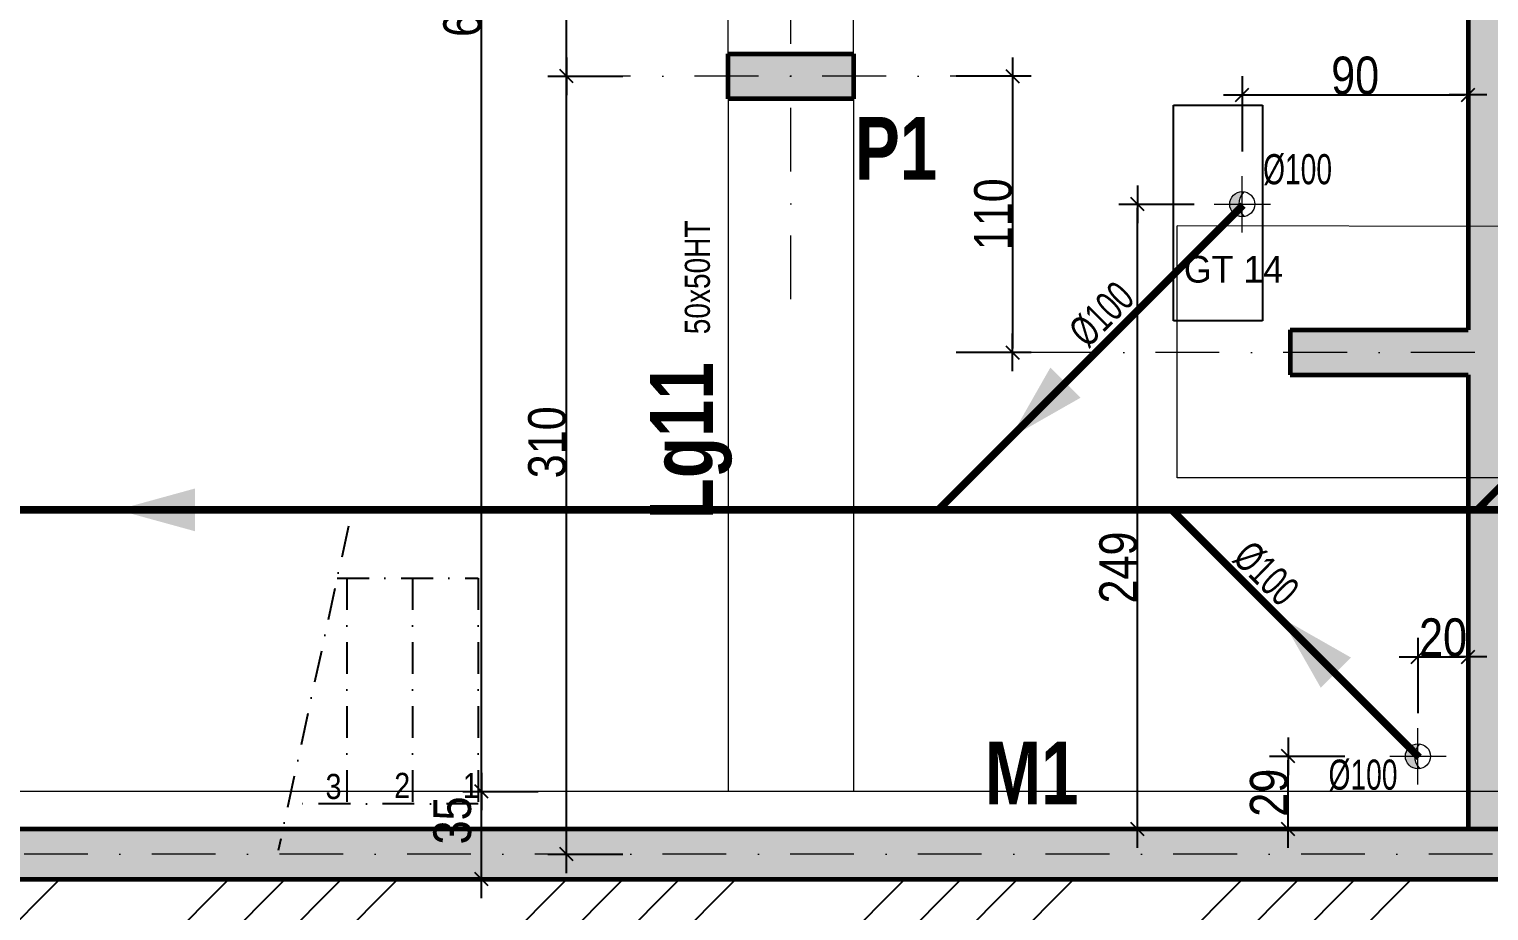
# Model space of a CAD drawing. Header units: centimetres. Extents: x -4990 to 114398, y -61489 to -12305.
# Drawn here: x 55378 to 55960, y -37100 to -36749 of the extents above; entities that cross this region are included whole.
import ezdxf
from ezdxf.enums import TextEntityAlignment as Align

# ---------------------------------------------------------------- set-up
doc = ezdxf.new("R2010")
doc.units = ezdxf.units.CM
doc.header["$LTSCALE"] = 0.5
doc.linetypes.add('prlm_eu', pattern=[2, 1.25, -0.25, 0.25, -0.25])
doc.linetypes.add('TIRETPTX2', pattern=[50.8, 25.4, -12.7, 0, -12.7])
doc.layers.get('DEFPOINTS').update_dxf_attribs({"linetype": 'CONTINUOUS'})
for name, color, linetype in [('01_cote_gen', 4, 'CONTINUOUS'), ('01_escalier int.', 2, 'TIRETPTX2'), ('01_poch_murs', 253, 'CONTINUOUS'), ('01_poch_poteaux', 250, 'CONTINUOUS'), ('01_resv', 32, 'CONTINUOUS'), ('01_texte', 230, 'CONTINUOUS'), ('AA_COTES', 2, 'CONTINUOUS')]:
    doc.layers.add(name, color=color, linetype=linetype)
for name, color, linetype, lineweight in [('01_murs_coup', 5, 'CONTINUOUS', 60), ('01_résv', 32, 'CONTINUOUS', 9), ('01_sem', 42, 'CONTINUOUS', 15), ('01_tram_axes', 2, 'TIRETPTX2', 9)]:
    doc.layers.add(name, color=color, linetype=linetype, lineweight=lineweight)
doc.styles.add('ARIAL NA', font='ARIALN.TTF')
doc.styles.add('Geneva', font='')
doc.styles.add('impact', font='impact.ttf')
doc.styles.add('MATTE_TXT', font='arial.ttf')
doc.styles.add('STYLE2', font='ARIALN.TTF')
doc.styles.get('Geneva').set_extended_font_data('Geneva')
doc.dimstyles.new('JB50', dxfattribs={"dimscale": 0.1, "dimtxt": 150, "dimasz": 15, "dimexe": 0.1, "dimexo": 0.1, "dimgap": 0.09, "dimtad": 1, "dimdec": 1, "dimdsep": 46, "dimtxsty": 'STYLE2', "dimblk1": 'BOND_G', "dimblk2": 'BOND_D', "dimsah": 1, "dimcen": 1.5, "dimdle": 0.01, "dimse1": 1, "dimse2": 1, "dimclrd": 4, "dimclre": 2, "dimclrt": 6, "dimazin": 2, "dimtfac": 2.333333, "dimtdec": 1, "dimtix": 1, "dimtmove": 2, "dimatfit": 3, "dimldrblk": 'BOND_G', "dimfxl": 1, "dimtolj": 1, "dimtzin": 0, "dimarcsym": 0})

# ---------------------------------------------------------------- blocks, each defined once
blk = doc.blocks.new('BOND_G')
at = {"layer": 'AA_COTES', "color": 0}
for p, q in [((0, -5), (0, 15)), ((5, 0), (-5, 0)), ((1.77, 1.77), (-1.77, -1.77))]:
    blk.add_line(p, q, dxfattribs=at)
blk = doc.blocks.new('BOND_D')
at = {"layer": 'AA_COTES', "color": 0}
for p, q in [((0, 5), (0, -15)), ((5, 0), (-5, 0)), ((-1.77, -1.77), (1.77, 1.77))]:
    blk.add_line(p, q, dxfattribs=at)
blk = doc.blocks.new('*D3221')
at = {"layer": '01_cote_gen', "color": 4, "lineweight": -2, "transparency": 16777216}
blk.add_line((55592.42, -37075.93), (55592.42, -36768.92), dxfattribs=at)
at = {"layer": 'DEFPOINTS', "color": 0}
for p in [(55592.42, -36767.42), (55604.7, -36767.42), (55604.7, -37077.43)]:
    blk.add_point(p, dxfattribs=at)
at = {"layer": '01_cote_gen', "color": 4, "lineweight": -2, "transparency": 16777216, "xscale": 1.5, "yscale": 1.5, "zscale": 1.5}
for name, p, rotation in [('BOND_D', (55592.42, -36767.42), 90), ('BOND_G', (55592.42, -37077.43), 270)]:
    blk.add_blockref(name, p, dxfattribs=dict(at, rotation=rotation))
at = {"layer": '01_cote_gen', "color": 6, "transparency": 16777216, "insert": (55584.75, -36913.28), "char_height": 15, "attachment_point": 5, "rotation": 90, "style": 'STYLE2'}
blk.add_mtext('\\A1;310', dxfattribs=at)
blk = doc.blocks.new('*D3222')
at = {"layer": '01_cote_gen', "color": 4, "lineweight": -2, "transparency": 16777216}
blk.add_line((55592.42, -36765.92), (55592.42, -36398.93), dxfattribs=at)
at = {"layer": 'DEFPOINTS', "color": 0}
for p in [(55592.42, -36397.43), (55646.01, -36397.43), (55614.92, -36767.42)]:
    blk.add_point(p, dxfattribs=at)
at = {"layer": '01_cote_gen', "color": 4, "lineweight": -2, "transparency": 16777216, "xscale": 1.5, "yscale": 1.5, "zscale": 1.5}
for name, p, rotation in [('BOND_D', (55592.42, -36397.43), 90), ('BOND_G', (55592.42, -36767.42), 270)]:
    blk.add_blockref(name, p, dxfattribs=dict(at, rotation=rotation))
at = {"layer": '01_cote_gen', "color": 6, "transparency": 16777216, "insert": (55584.75, -36582.42), "char_height": 15, "attachment_point": 5, "rotation": 90, "style": 'STYLE2'}
blk.add_mtext('\\A1;370', dxfattribs=at)
blk = doc.blocks.new('*D3511')
at = {"layer": '01_cote_gen', "color": 4, "lineweight": -2, "transparency": 16777216}
blk.add_line((55770.19, -36768.92), (55770.19, -36875.93), dxfattribs=at)
at = {"layer": 'DEFPOINTS', "color": 0}
for p in [(55746.7, -36767.42), (55753.85, -36877.43), (55770.19, -36877.43)]:
    blk.add_point(p, dxfattribs=at)
at = {"layer": '01_cote_gen', "color": 4, "lineweight": -2, "transparency": 16777216, "xscale": 1.5, "yscale": 1.5, "zscale": 1.5}
for name, p, rotation in [('BOND_G', (55770.19, -36767.42), 90), ('BOND_D', (55770.19, -36877.43), 270)]:
    blk.add_blockref(name, p, dxfattribs=dict(at, rotation=rotation))
at = {"layer": '01_cote_gen', "color": 6, "transparency": 16777216, "insert": (55762.52, -36822.42), "char_height": 15, "attachment_point": 5, "rotation": 90, "style": 'STYLE2'}
blk.add_mtext('\\A1;110', dxfattribs=at)
blk = doc.blocks.new('*D4466')
at = {"layer": '01_cote_gen', "color": 4, "lineweight": -2, "ltscale": 2, "transparency": 16777216}
blk.add_line((55558.59, -37050.93), (55558.59, -36423.93), dxfattribs=at)
at = {"layer": 'DEFPOINTS', "color": 0, "ltscale": 2}
for p in [(55558.59, -36422.43), (55634.41, -36422.43), (55634.41, -37052.43)]:
    blk.add_point(p, dxfattribs=at)
at = {"layer": '01_cote_gen', "color": 4, "lineweight": -2, "ltscale": 2, "transparency": 16777216, "xscale": 1.5, "yscale": 1.5, "zscale": 1.5}
for name, p, rotation in [('BOND_D', (55558.59, -36422.43), 90), ('BOND_G', (55558.59, -37052.43), 270)]:
    blk.add_blockref(name, p, dxfattribs=dict(at, rotation=rotation))
at = {"layer": '01_cote_gen', "color": 6, "ltscale": 2, "transparency": 16777216, "insert": (55550.92, -36737.43), "char_height": 15, "attachment_point": 5, "rotation": 90, "style": 'STYLE2'}
blk.add_mtext('\\A1;630', dxfattribs=at)
blk = doc.blocks.new('*D4468')
at = {"layer": '01_cote_gen', "color": 4, "lineweight": -2, "ltscale": 2, "transparency": 16777216}
blk.add_line((55558.59, -37085.93), (55558.59, -37053.93), dxfattribs=at)
at = {"layer": 'DEFPOINTS', "color": 0, "ltscale": 2}
for p in [(55558.59, -37052.43), (55691.28, -37052.43), (55691.28, -37087.43)]:
    blk.add_point(p, dxfattribs=at)
at = {"layer": '01_cote_gen', "color": 4, "lineweight": -2, "ltscale": 2, "transparency": 16777216, "xscale": 1.5, "yscale": 1.5, "zscale": 1.5}
for name, p, rotation in [('BOND_D', (55558.59, -37052.43), 90), ('BOND_G', (55558.59, -37087.43), 270)]:
    blk.add_blockref(name, p, dxfattribs=dict(at, rotation=rotation))
at = {"layer": '01_cote_gen', "color": 6, "ltscale": 2, "transparency": 16777216, "insert": (55546.96, -37063.96), "char_height": 15, "attachment_point": 5, "rotation": 90, "style": 'STYLE2'}
blk.add_mtext('\\A1;35', dxfattribs=at)
blk = doc.blocks.new('*D4500')
at = {"layer": '01_résv', "color": 4, "lineweight": -2, "ltscale": 2, "transparency": 16777216}
blk.add_line((55880.11, -37065.93), (55880.11, -37039.91), dxfattribs=at)
at = {"layer": 'DEFPOINTS', "color": 0, "ltscale": 2}
for p in [(55880.11, -37038.41), (55940.83, -37038.41), (55931.43, -37067.43)]:
    blk.add_point(p, dxfattribs=at)
at = {"layer": '01_résv', "color": 4, "lineweight": -2, "ltscale": 2, "transparency": 16777216, "xscale": 1.5, "yscale": 1.5, "zscale": 1.5}
for name, p, rotation in [('BOND_D', (55880.11, -37038.41), 90), ('BOND_G', (55880.11, -37067.43), 270)]:
    blk.add_blockref(name, p, dxfattribs=dict(at, rotation=rotation))
at = {"layer": '01_résv', "color": 6, "ltscale": 2, "transparency": 16777216, "insert": (55872.44, -37052.92), "char_height": 15, "attachment_point": 5, "rotation": 90, "style": 'STYLE2'}
blk.add_mtext('\\A1;29', dxfattribs=at)
blk = doc.blocks.new('*D4501')
at = {"layer": '01_résv', "color": 4, "lineweight": -2, "ltscale": 2, "transparency": 16777216}
blk.add_line((55820.07, -37065.93), (55820.07, -36819.89), dxfattribs=at)
at = {"layer": 'DEFPOINTS', "color": 0, "ltscale": 2}
for p in [(55820.07, -36818.39), (55873, -36818.39), (55844.02, -37067.43)]:
    blk.add_point(p, dxfattribs=at)
at = {"layer": '01_résv', "color": 4, "lineweight": -2, "ltscale": 2, "transparency": 16777216, "xscale": 1.5, "yscale": 1.5, "zscale": 1.5}
for name, p, rotation in [('BOND_D', (55820.07, -36818.39), 90), ('BOND_G', (55820.07, -37067.43), 270)]:
    blk.add_blockref(name, p, dxfattribs=dict(at, rotation=rotation))
at = {"layer": '01_résv', "color": 6, "ltscale": 2, "transparency": 16777216, "insert": (55812.4, -36963.18), "char_height": 15, "attachment_point": 5, "rotation": 90, "style": 'STYLE2'}
blk.add_mtext('\\A1;249', dxfattribs=at)
blk = doc.blocks.new('*D4502')
at = {"layer": '01_résv', "color": 4, "lineweight": -2, "ltscale": 2, "transparency": 16777216}
blk.add_line((55863.27, -36774.84), (55950.3, -36774.84), dxfattribs=at)
at = {"layer": 'DEFPOINTS', "color": 0, "ltscale": 2}
for p in [(55951.8, -36774.84), (55951.8, -36785.93), (55861.77, -36807.17)]:
    blk.add_point(p, dxfattribs=at)
at = {"layer": '01_résv', "color": 4, "lineweight": -2, "ltscale": 2, "transparency": 16777216, "xscale": 1.5, "yscale": 1.5, "zscale": 1.5, "rotation": 180}
blk.add_blockref('BOND_G', (55861.77, -36774.84), dxfattribs=at)
at = {"layer": '01_résv', "color": 4, "lineweight": -2, "ltscale": 2, "transparency": 16777216, "xscale": 1.5, "yscale": 1.5, "zscale": 1.5}
blk.add_blockref('BOND_D', (55951.8, -36774.84), dxfattribs=at)
at = {"layer": '01_résv', "color": 6, "ltscale": 2, "transparency": 16777216, "insert": (55906.79, -36767.18), "char_height": 15, "attachment_point": 5, "style": 'STYLE2'}
blk.add_mtext('\\A1;90', dxfattribs=at)
blk = doc.blocks.new('*D4642')
at = {"layer": '01_cote_gen', "color": 4, "lineweight": -2, "ltscale": 2, "transparency": 16777216}
blk.add_line((55933.3, -36998.72), (55950.3, -36998.72), dxfattribs=at)
at = {"layer": 'DEFPOINTS', "color": 0, "ltscale": 2}
for p in [(55951.8, -36998.72), (55951.8, -37017.79), (55931.8, -37027.18)]:
    blk.add_point(p, dxfattribs=at)
at = {"layer": '01_cote_gen', "color": 4, "lineweight": -2, "ltscale": 2, "transparency": 16777216, "xscale": 1.5, "yscale": 1.5, "zscale": 1.5, "rotation": 180}
blk.add_blockref('BOND_G', (55931.8, -36998.72), dxfattribs=at)
at = {"layer": '01_cote_gen', "color": 4, "lineweight": -2, "ltscale": 2, "transparency": 16777216, "xscale": 1.5, "yscale": 1.5, "zscale": 1.5}
blk.add_blockref('BOND_D', (55951.8, -36998.72), dxfattribs=at)
at = {"layer": '01_cote_gen', "color": 6, "ltscale": 2, "transparency": 16777216, "insert": (55941.8, -36991.05), "char_height": 15, "attachment_point": 5, "style": 'STYLE2'}
blk.add_mtext('\\A1;20', dxfattribs=at)

msp = doc.modelspace()

# ---------------------------------------------------------------- hatches: boundary and pattern name
at = {"layer": '01_poch_murs', "ltscale": 2}
h = msp.add_hatch(color=256, dxfattribs=at)
h.dxf.hatch_style = 1
h.paths.add_polyline_path([(55407.805, -36389.426), (55193.799, -36389.426), (55193.799, -36806.424), (55209.799, -36806.424), (55209.799, -36405.426), (55407.805, -36405.426)])
h.paths.add_polyline_path([(55756.777, -36389.426), (55506.805, -36389.426), (55506.805, -36405.426), (55756.777, -36405.426)])
h.paths.add_polyline_path([(56074.765, -36389.426), (55855.765, -36389.426), (55855.765, -36405.426), (55951.802, -36405.426), (55951.802, -36868.431), (55880.826, -36868.431), (55880.826, -36886.431), (55951.802, -36886.431), (55951.802, -37067.427), (55969.802, -37067.427), (55969.802, -36886.431), (56040.802, -36886.431), (56040.802, -36868.431), (55969.802, -36868.431), (55969.802, -36405.426), (56074.765, -36405.426)])
h.paths.add_polyline_path([(56465.806, -36389.426), (56173.791, -36389.426), (56173.791, -36405.426), (56465.806, -36405.426)])
h.paths.add_polyline_path([(56727.809, -36389.426), (56564.815, -36389.426), (56564.815, -36405.426), (56711.809, -36405.426), (56711.809, -36746.981), (56727.809, -36746.981)])
h.paths.add_polyline_path([(56727.809, -36845.981), (56711.809, -36845.981), (56711.809, -37067.427), (55209.799, -37067.427), (55209.799, -36905.424), (55193.799, -36905.424), (55193.799, -37412.426), (56040.801, -37412.426), (56040.802, -37336.393), (56727.809, -37336.393)])
h.paths.add_polyline_path([(56707.809, -37087.427), (56707.809, -37316.393), (56020.809, -37316.393), (56020.809, -37392.426), (55213.799, -37392.426), (55213.799, -37087.427)], flags=16)
h.paths.add_polyline_path([(57072.832, -37095.431), (56737.823, -37095.481), (56737.809, -37115.431), (57072.832, -37115.431)])
h.paths.add_polyline_path([(56727.797, -37615.436), (56711.797, -37615.436), (56711.797, -37854.44), (56727.797, -37854.44)])
h.paths.add_polyline_path([(56040.801, -37412.426), (56022.798, -37412.426), (56022.798, -37893.735), (56040.798, -37893.735)])
h.paths.add_polyline_path([(55898.802, -37412.426), (55880.802, -37412.426), (55880.802, -37893.735), (55898.802, -37893.735)])
h.paths.add_polyline_path([(55437.795, -37412.426), (55421.795, -37412.426), (55421.795, -37431.431), (55437.795, -37431.431)])
h.paths.add_polyline_path([(55437.795, -37530.431), (55421.795, -37530.431), (55421.795, -37681.429), (55335.802, -37681.429), (55335.802, -37697.429), (55437.795, -37697.429)])
h.paths.add_polyline_path([(55236.802, -37681.429), (55193.799, -37681.429), (55193.799, -37808.429), (55209.799, -37808.429), (55209.799, -37697.429), (55236.802, -37697.429)])
at = {"layer": '01_poch_murs'}
h = msp.add_hatch(dxfattribs=at)
h.set_pattern_fill('ANSI34', color=256, scale=5)
h.set_pattern_definition([(45, (157.42, -250.4), (-67.35192, 67.35192), []), (45, (179.87, -250.4), (-67.35192, 67.35192), []), (45, (202.32, -250.4), (-67.35192, 67.35192), []), (45, (224.78, -250.4), (-67.35192, 67.35192), [])])
edge = h.paths.add_edge_path(flags=16)
edge.add_arc((55780.608, -37243.695), 30.98, 0, 360)
h.paths.add_polyline_path([(56707.809, -37087.427), (55960.802, -37087.427), (55960.802, -37102.427), (56692.809, -37102.427), (56692.809, -37301.393), (56031.799, -37301.393), (56031.799, -37316.393), (56707.809, -37316.393)])
h.paths.add_polyline_path([(56020.809, -37326.393), (56005.809, -37326.393), (56005.809, -37392.426), (55889.803, -37392.426), (56020.809, -37392.426)], flags=17)
h.paths.add_polyline_path([(55429.795, -37377.426), (55226.799, -37377.426), (55226.799, -37102.427), (55960.802, -37102.427), (55960.802, -37087.427), (55213.799, -37087.427), (55213.799, -37392.426), (55429.795, -37392.426)])
h.paths.add_polyline_path([(55342.177, -37129.507), (55342.177, -37102.894), (55310.949, -37102.894), (55310.949, -37129.507)], flags=16)
h.paths.add_polyline_path([(55984.191, -37209.995), (56010.804, -37209.995), (56010.804, -37178.767), (55984.191, -37178.767)], flags=16)
h.paths.add_polyline_path([(55563.21, -37180.767), (55599.38, -37180.767), (55599.38, -37149.539), (55563.21, -37149.539)], flags=16)
h.paths.add_polyline_path([(56322.216, -37180.767), (56358.385, -37180.767), (56358.385, -37149.539), (56322.216, -37149.539)], flags=16)
h.paths.add_polyline_path([(56357.801, -37209.739), (56393.971, -37209.739), (56393.971, -37178.511), (56357.801, -37178.511)], flags=16)
h.paths.add_polyline_path([(55997.286, -37233.772), (56023.9, -37233.772), (56023.9, -37202.544), (55997.286, -37202.544)], flags=16)
h.paths.add_polyline_path([(56041.875, -37233.516), (56058.931, -37233.516), (56058.931, -37202.288), (56041.875, -37202.288)], flags=16)
h.paths.add_polyline_path([(55760.087, -37268.064), (55794.45, -37268.064), (55794.45, -37215.564), (55760.087, -37215.564)], flags=16)
h.paths.add_polyline_path([(56693.355, -37172.156), (56693.355, -37137.49), (56678.355, -37137.49), (56678.355, -37172.156)], flags=16)
h.paths.add_polyline_path([(56693.74, -37192.601), (56693.74, -37170.839), (56678.74, -37170.839), (56678.74, -37192.601)], flags=16)
h.paths.add_polyline_path([(56149.269, -37300.998), (56171.031, -37300.998), (56171.031, -37285.998), (56149.269, -37285.998)], flags=16)
h.paths.add_polyline_path([(56169.093, -37300.998), (56203.76, -37300.998), (56203.76, -37285.998), (56169.093, -37285.998)], flags=16)
h.paths.add_polyline_path([(55327.571, -37377.031), (55349.332, -37377.031), (55349.332, -37362.031), (55327.571, -37362.031)], flags=16)
h.paths.add_polyline_path([(55347.395, -37377.031), (55382.062, -37377.031), (55382.062, -37362.031), (55347.395, -37362.031)], flags=16)
h.paths.add_polyline_path([(56006.901, -37366.788), (56006.901, -37307.207), (55967.826, -37307.207), (55967.826, -37366.788)], flags=17)
h.paths.add_polyline_path([(56060.654, -37304.885), (56114.661, -37304.885), (56114.661, -37265.81), (56060.654, -37265.81)], flags=16)
h.paths.add_polyline_path([(56697.907, -37302.27), (56697.907, -37242.689), (56658.832, -37242.689), (56658.832, -37302.27)], flags=16)
h.paths.add_polyline_path([(55298.513, -37352.426), (55251.799, -37352.426), (55251.799, -37341.214), (55238.931, -37341.214), (55238.931, -37380.289), (55298.513, -37380.289)])
h.paths.add_polyline_path([(55342.177, -37352.426), (55310.949, -37352.426), (55310.949, -37364.718), (55342.177, -37364.718)])
h.paths.add_polyline_path([(55351.799, -37352.426), (55251.799, -37352.426), (55251.799, -37252.426), (55351.799, -37252.426)])
h.paths.add_polyline_path([(56692.809, -37102.427), (55226.799, -37102.427), (55226.799, -37392.426), (56005.809, -37392.426), (56005.809, -37301.393), (56692.809, -37301.393)])
h.paths.add_polyline_path([(55251.799, -37305.996), (55251.799, -37274.769), (55226.126, -37274.769), (55226.126, -37305.996)])
at = {"layer": '01_poch_poteaux', "ltscale": 2}
h = msp.add_hatch(color=256, dxfattribs=at)
h.dxf.hatch_style = 1
h.paths.add_polyline_path([(55706.802, -36758.418), (55681.802, -36758.417), (55681.802, -36767.418), (55706.802, -36767.418)])
h.paths.add_polyline_path([(55706.802, -36767.418), (55681.802, -36767.418), (55681.802, -36776.423), (55706.801, -36776.418)])
h.paths.add_polyline_path([(55681.802, -36767.418), (55656.801, -36767.418), (55656.799, -36776.428), (55681.802, -36776.423)])
h.paths.add_polyline_path([(55681.802, -36758.417), (55656.802, -36758.415), (55656.801, -36767.418), (55681.802, -36767.418)])
at = {"layer": '01_résv', "ltscale": 2}
h = msp.add_hatch(color=256, dxfattribs=at)
h.dxf.hatch_style = 1
h.paths.add_polyline_path([(55862.42, -36813.434, 0.0324939), (55861.773, -36813.392), (55861.773, -36814.219, -0.0356937)])
h.paths.add_polyline_path([(55861.773, -36814.219), (55861.773, -36813.392, 0.4142136), (55856.773, -36818.392), (55860.449, -36818.392, -0.1572132)])
h.paths.add_polyline_path([(55860.449, -36818.392), (55856.773, -36818.392, 0.4142136), (55861.773, -36823.392), (55861.773, -36822.498, -0.1547681)])
h.paths.add_polyline_path([(55861.773, -36822.498), (55861.773, -36823.392, 0.0354279), (55862.479, -36823.342, -0.0386284)])
h = msp.add_hatch(color=256, dxfattribs=at)
h.dxf.hatch_style = 1
h.paths.add_polyline_path([(55932.45, -37033.449, 0.0324939), (55931.802, -37033.407), (55931.802, -37034.233, -0.0356937)])
h.paths.add_polyline_path([(55931.802, -37034.233), (55931.802, -37033.407, 0.4142136), (55926.802, -37038.407), (55930.478, -37038.407, -0.1572132)])
h.paths.add_polyline_path([(55930.478, -37038.407), (55926.802, -37038.407, 0.4142136), (55931.802, -37043.407), (55931.802, -37042.512, -0.1547681)])
h.paths.add_polyline_path([(55931.802, -37042.512), (55931.802, -37043.407, 0.0354279), (55932.508, -37043.357, -0.0386284)])

# ---------------------------------------------------------------- linework, layer by layer
at = {"layer": '01_escalier int.'}
for p, q in [((55505.493, -36946.647), (55477.508, -37075.92)), ((55501.008, -36967.367), (55557.259, -36967.367)), ((55504.859, -36967.367), (55504.859, -37057.367)), ((55531.059, -36967.367), (55531.059, -37057.367)), ((55557.259, -36967.367), (55557.259, -37057.367)), ((55557.259, -37057.367), (55481.525, -37057.367))]:
    msp.add_line(p, q, dxfattribs=at)
at = {"layer": '01_murs_coup'}
for p, q in [((55951.802, -36405.426), (55951.802, -36868.431)), ((55656.799, -36776.428), (55656.802, -36758.415)), ((55656.802, -36758.415), (55706.802, -36758.418)), ((55706.802, -36758.418), (55706.801, -36776.418)), ((55706.801, -36776.418), (55656.799, -36776.428)), ((55880.826, -36868.431), (55951.802, -36868.431)), ((55880.826, -36868.431), (55880.826, -36886.431)), ((55880.826, -36886.431), (55951.802, -36886.431)), ((55951.802, -36886.431), (55951.802, -37067.427)), ((56711.809, -37067.427), (55209.799, -37067.427)), ((55213.799, -37087.427), (56707.809, -37087.427))]:
    msp.add_line(p, q, dxfattribs=at)
at = {"layer": '01_resv'}
for p, q in [((55834.326, -36778.902), (55869.826, -36778.902)), ((55834.326, -36864.898), (55834.326, -36778.902)), ((55869.826, -36778.902), (55869.826, -36864.898)), ((55869.826, -36864.898), (55834.326, -36864.898))]:
    msp.add_line(p, q, dxfattribs=at)
at = {"layer": '01_resv', "linetype": 'prlm_eu', "ltscale": 25, "const_width": 3, "flags": 128}
for points in [[(55862.022, -36818.79), (55740.593, -36940.22)], [(55990.18, -36905.425), (55955.449, -36940.156)], [(55166.36, -36940.22), (56269.22, -36940.146)], [(55932.296, -37038.807), (55833.662, -36940.173)]]:
    msp.add_lwpolyline(points, dxfattribs=at)
at = {"layer": '01_resv', "linetype": 'prlm_eu', "ltscale": 25}
for points in [[(55769.436, -36911.377), (55785.291, -36883.49), (55791.305, -36889.502)], [(55769.436, -36911.377), (55797.32, -36895.517), (55791.307, -36889.504)], [(55413.348, -36940.203), (55444.279, -36931.698), (55444.279, -36940.202)], [(55413.348, -36940.203), (55444.279, -36948.708), (55444.279, -36940.204)], [(55877.185, -36983.168), (55905.071, -36999.024), (55899.059, -37005.038)], [(55877.185, -36983.168), (55893.044, -37011.053), (55899.057, -37005.04)]]:
    msp.add_solid(points, dxfattribs=at)
at = {"layer": '01_résv', "ltscale": 2}
for p, q in [((55861.773, -36829.619), (55861.773, -36807.165)), ((55850.546, -36818.392), (55873, -36818.392)), ((55931.802, -37049.634), (55931.802, -37027.18)), ((55920.575, -37038.407), (55943.029, -37038.407))]:
    msp.add_line(p, q, dxfattribs=at)
for centre in [(55861.773, -36818.392), (55931.802, -37038.407)]:
    msp.add_circle(centre, 5, dxfattribs=at)
for centre in [(55867.583, -36818.358), (55937.613, -37038.373)]:
    msp.add_arc(centre, 7.134, 136.358511, 224.313131, dxfattribs=at)
at = {"layer": '01_sem', "ltscale": 2}
for p, q in [((55656.802, -36758.408), (55656.802, -36422.426)), ((55706.802, -36758.418), (55706.802, -36422.426)), ((55656.799, -36776.428), (55656.799, -37052.427)), ((55706.801, -36776.418), (55706.801, -37052.427)), ((55835.802, -36927.431), (55835.846, -36827.033)), ((56085.802, -36827.431), (55835.846, -36827.033)), ((56085.802, -36927.431), (55835.802, -36927.431)), ((56695.778, -37052.427), (55226.799, -37052.427))]:
    msp.add_line(p, q, dxfattribs=at)
at = {"layer": '01_tram_axes', "ltscale": 2}
for p, q in [((55681.802, -36856.301), (55681.802, -36678.535)), ((55770.686, -36767.418), (55592.919, -36767.418)), ((56259.832, -36877.431), (55777.829, -36877.431)), ((56826.802, -37077.427), (55066.519, -37077.427))]:
    msp.add_line(p, q, dxfattribs=at)

# ---------------------------------------------------------------- texts
at = {"layer": '01_resv', "style": 'Geneva', "width": 0.7}
for p in [(55870.077, -36810.44), (55896.173, -37051.715)]:
    msp.add_text('%%C100', height=12, dxfattribs=at).set_placement(p)
for rotation, p in [(45, (55800.149, -36876.099)), (315.674894, (55857.393, -36960.136))]:
    msp.add_text('%%C100', height=12, rotation=rotation, dxfattribs=at).set_placement(p)
at = {"layer": '01_resv', "insert": (55838.483, -36838.98), "char_height": 10.65683, "attachment_point": 1, "line_spacing_factor": 0.25, "style": 'Geneva'}
msp.add_mtext('\\pt20.994,41.658;GT 14', dxfattribs=at)
at = {"layer": '01_texte', "style": 'impact'}
for s, p in [('P1', (55723.814, -36816.155)), ('M1', (55777.843, -37065.078))]:
    msp.add_text(s, height=25, dxfattribs=at).set_placement(p, align=Align.BOTTOM_CENTER)
at = {"layer": '01_texte', "style": 'MATTE_TXT', "width": 0.8}
msp.add_text('50x50HT', height=10, rotation=90, dxfattribs=at).set_placement((55652.577, -36847.537), align=Align.BOTTOM_CENTER)
at = {"layer": '01_texte', "style": 'impact'}
msp.add_text('Lg11', height=25, rotation=90, dxfattribs=at).set_placement((55658.26, -36912.653), align=Align.BOTTOM_CENTER)
at = {"layer": '01_texte', "style": 'ARIAL NA'}
for s, p in [('3', (55496.371, -37055.419)), ('2', (55523.75, -37054.997)), ('1', (55551.129, -37054.997))]:
    msp.add_text(s, height=10, dxfattribs=at).set_placement(p)

# ---------------------------------------------------------------- dimensions: what is measured, and where the dimension line sits
at = {"layer": '01_cote_gen'}
for base, p1, p2, picture, middle in [((55592.417, -36397.426), (55614.917, -36767.418), (55646.006, -36397.426), '*D3222', (55584.75, -36582.422)), ((55770.191, -36877.431), (55746.703, -36767.418), (55753.847, -36877.431), '*D3511', (55762.523, -36822.424))]:
    dim = msp.add_linear_dim(base=base, p1=p1, p2=p2, angle=90, dimstyle='JB50', dxfattribs=at)
    dim.commit()
    dim.dimension.update_dxf_attribs({"geometry": picture, "text_midpoint": middle})
at = {"layer": '01_cote_gen', "ltscale": 2}
dim = msp.add_linear_dim(base=(55558.589, -36422.426), p1=(55634.414, -37052.427), p2=(55634.414, -36422.426), angle=90, dimstyle='JB50', dxfattribs=at)
dim.commit()
dim.dimension.update_dxf_attribs({"geometry": '*D4466', "text_midpoint": (55550.921, -36737.427)})
at = {"layer": '01_cote_gen'}
dim = msp.add_linear_dim(base=(55592.417, -36767.418), p1=(55604.698, -37077.427), p2=(55604.698, -36767.418), angle=90, dimstyle='JB50', dxfattribs=at)
dim.commit()
dim.dimension.update_dxf_attribs({"geometry": '*D3221', "text_midpoint": (55584.75, -36913.282), "dimtype": 160})
at = {"layer": '01_cote_gen', "ltscale": 2}
dim = msp.add_linear_dim(base=(55951.802, -36998.722), p1=(55931.802, -37027.18), p2=(55951.802, -37017.787), dimstyle='JB50', dxfattribs=at)
dim.commit()
dim.dimension.update_dxf_attribs({"geometry": '*D4642', "text_midpoint": (55941.802, -36991.055)})
dim = msp.add_linear_dim(base=(55558.589, -37052.427), p1=(55691.283, -37087.427), p2=(55691.283, -37052.427), angle=90, dimstyle='JB50', dxfattribs=at)
dim.commit()
dim.dimension.update_dxf_attribs({"geometry": '*D4468', "text_midpoint": (55546.96, -37063.961), "dimtype": 160})
at = {"layer": '01_résv', "ltscale": 2}
dim = msp.add_linear_dim(base=(55951.802, -36774.843), p1=(55861.773, -36807.165), p2=(55951.802, -36785.926), dimstyle='JB50', dxfattribs=at)
dim.commit()
dim.dimension.update_dxf_attribs({"geometry": '*D4502', "text_midpoint": (55906.787, -36767.176)})
dim = msp.add_linear_dim(base=(55820.068, -36818.392), p1=(55844.021, -37067.427), p2=(55873, -36818.392), angle=90, dimstyle='JB50', dxfattribs=at)
dim.commit()
dim.dimension.update_dxf_attribs({"geometry": '*D4501', "text_midpoint": (55812.4, -36963.185), "dimtype": 160})
dim = msp.add_linear_dim(base=(55880.106, -37038.407), p1=(55931.431, -37067.427), p2=(55940.83, -37038.407), angle=90, dimstyle='JB50', dxfattribs=at)
dim.commit()
dim.dimension.update_dxf_attribs({"geometry": '*D4500', "text_midpoint": (55872.438, -37052.917)})

doc.saveas('drawing.dxf')
